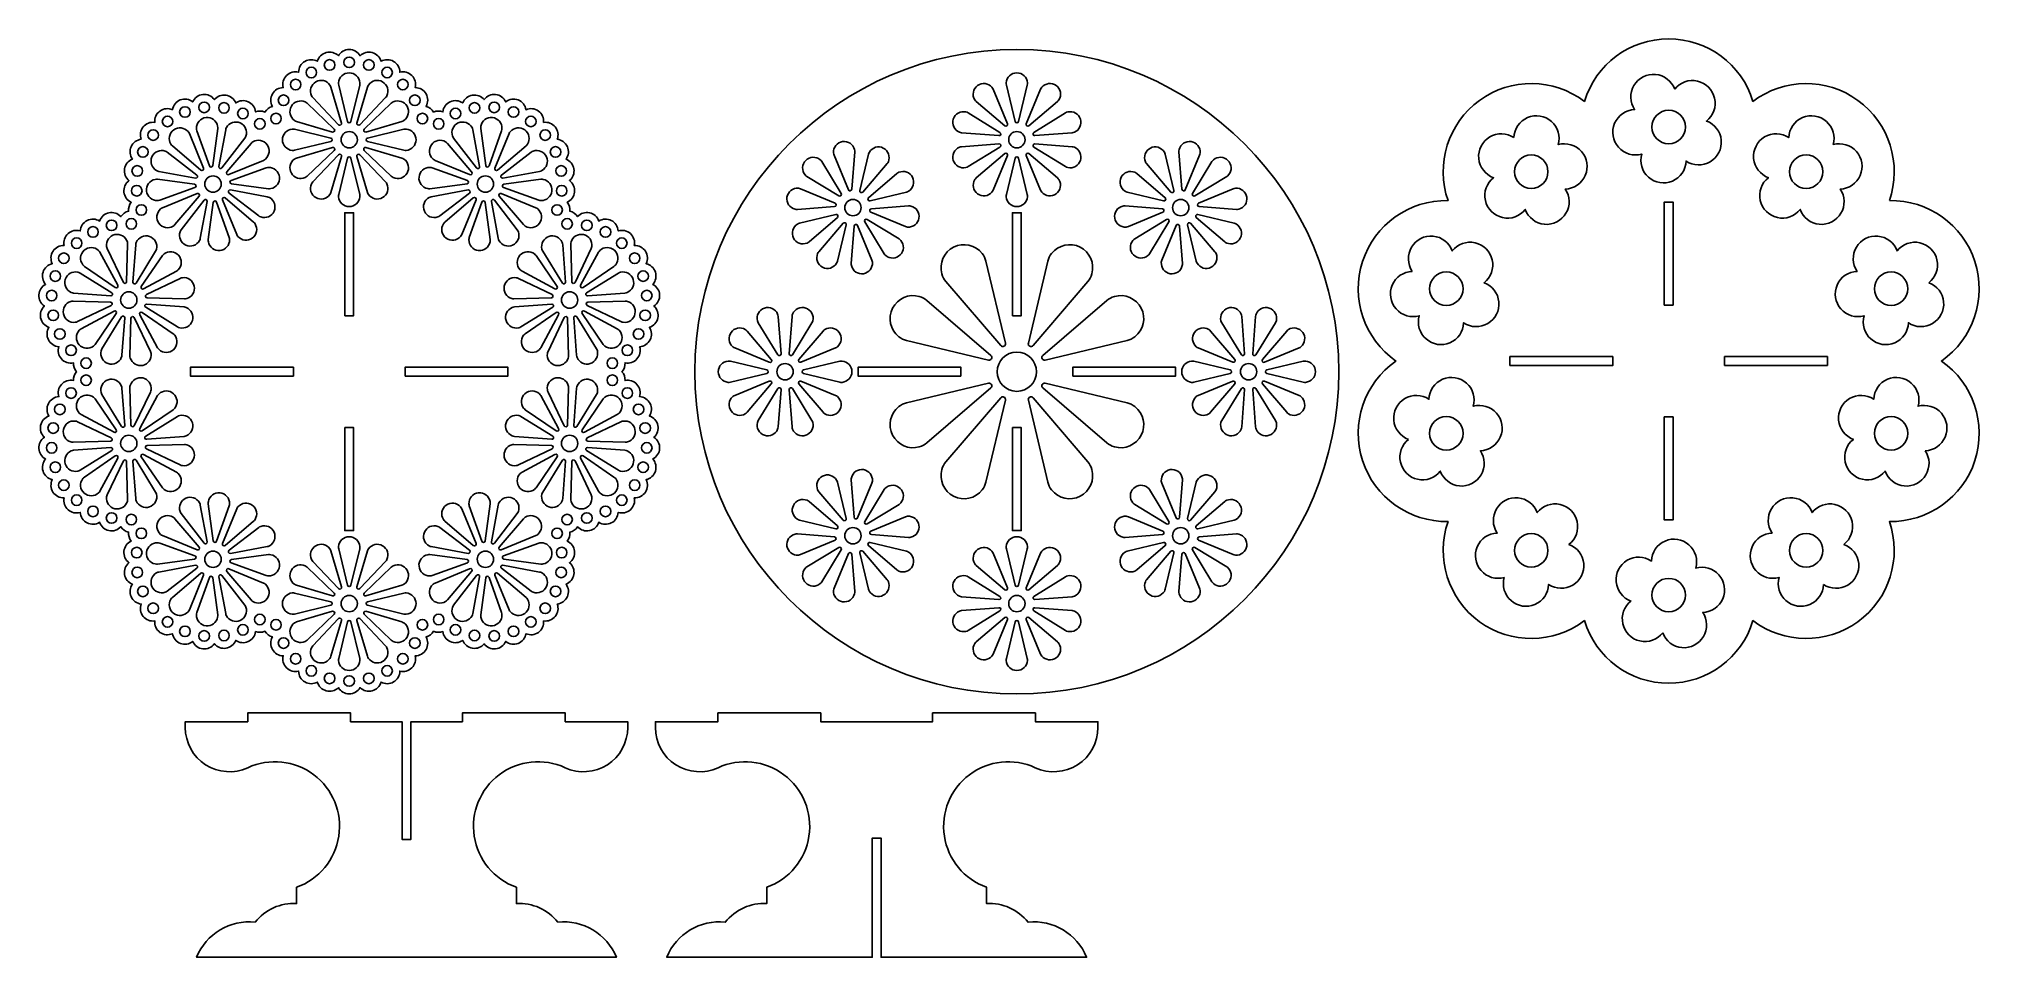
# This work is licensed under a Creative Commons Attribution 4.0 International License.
# Model space of a CAD drawing. Header units: millimetres. Extents: x 191 to 851, y 12 to 324.
import ezdxf

# ---------------------------------------------------------------- set-up
doc = ezdxf.new("R2010")
doc.units = ezdxf.units.MM

msp = doc.modelspace()

# ---------------------------------------------------------------- linework, layer by layer
for points in [[(820.54, 268.79, 0.741677), (774.15, 302.5, 0.741677), (716.81, 302.5, 0.741677), (670.42, 268.79, 0.741677), (652.7, 214.26, 0.741677), (670.42, 159.72, 0.741677), (716.81, 126.02, 0.741677), (774.15, 126.02, 0.741677), (820.54, 159.72, 0.741677), (838.26, 214.26, 0.741677)], [(225.9, 289.62, 0.572719), (222.89, 282.87, 0.572719), (221.74, 275.58, 0.572719), (222.51, 268.23, 0.193118), (221.59, 265.18, 0.193118), (218.97, 263.36, 0.572719), (211.75, 261.83, 0.572719), (205.17, 258.47, 0.572719), (199.68, 253.53, 0.572719), (195.66, 247.34, 0.572719), (193.38, 240.32, 0.572719), (192.99, 232.94, 0.572719), (194.53, 225.72, 0.572719), (197.88, 219.14, 0.572719), (202.82, 213.65, 0.193118), (203.87, 210.64, 0.193118), (202.82, 207.63, 0.572719), (197.88, 202.15, 0.572719), (194.53, 195.57, 0.572719), (192.99, 188.34, 0.572719), (193.38, 180.97, 0.572719), (195.66, 173.95, 0.572719), (199.68, 167.75, 0.572719), (205.17, 162.81, 0.572719), (211.75, 159.46, 0.572719), (218.97, 157.92, 0.193118), (221.59, 156.11, 0.193118), (222.51, 153.05, 0.572719), (221.74, 145.71, 0.572719), (222.89, 138.42, 0.572719), (225.9, 131.67, 0.572719), (230.54, 125.93, 0.572719), (236.52, 121.59, 0.572719), (243.41, 118.95, 0.572719), (250.76, 118.17, 0.572719), (258.05, 119.33, 0.572719), (264.8, 122.33, 0.193118), (267.98, 122.4, 0.193118), (270.52, 120.47, 0.572719), (274.21, 114.08, 0.572719), (279.43, 108.86, 0.572719), (285.83, 105.16, 0.572719), (292.96, 103.25, 0.572719), (300.35, 103.25, 0.572719), (307.48, 105.16, 0.572719), (313.87, 108.86, 0.572719), (319.1, 114.08, 0.572719), (322.79, 120.47, 0.193118), (325.33, 122.4, 0.193118), (328.51, 122.33, 0.572719), (335.26, 119.33, 0.572719), (342.55, 118.17, 0.572719), (349.9, 118.95, 0.572719), (356.79, 121.59, 0.572719), (362.76, 125.93, 0.572719), (367.41, 131.67, 0.572719), (370.42, 138.42, 0.572719), (371.57, 145.71, 0.572719), (370.8, 153.05, 0.193118), (371.72, 156.11, 0.193118), (374.34, 157.92, 0.572719), (381.56, 159.46, 0.572719), (388.14, 162.81, 0.572719), (393.63, 167.75, 0.572719), (397.65, 173.95, 0.572719), (399.93, 180.97, 0.572719), (400.32, 188.34, 0.572719), (398.78, 195.57, 0.572719), (395.43, 202.15, 0.572719), (390.49, 207.63, 0.193118), (389.44, 210.64, 0.193118), (390.49, 213.65, 0.572719), (395.43, 219.14, 0.572719), (398.78, 225.72, 0.572719), (400.32, 232.94, 0.572719), (399.93, 240.32, 0.572719), (397.65, 247.34, 0.572719), (393.63, 253.53, 0.572719), (388.14, 258.47, 0.572719), (381.56, 261.83, 0.572719), (374.34, 263.36, 0.193118), (371.72, 265.18, 0.193118), (370.8, 268.23, 0.572719), (371.57, 275.58, 0.572719), (370.42, 282.87, 0.572719), (367.41, 289.62, 0.572719), (362.76, 295.35, 0.572719), (356.79, 299.69, 0.572719), (349.9, 302.34, 0.572719), (342.55, 303.11, 0.572719), (335.26, 301.96, 0.572719), (328.51, 298.95, 0.193118), (325.33, 298.88, 0.193118), (322.79, 300.81, 0.572719), (319.1, 307.21, 0.572719), (313.87, 312.43, 0.572719), (307.48, 316.12, 0.572719), (300.35, 318.03, 0.572719), (292.96, 318.03, 0.572719), (285.83, 316.12, 0.572719), (279.43, 312.43, 0.572719), (274.21, 307.21, 0.572719), (270.52, 300.81, 0.193118), (267.98, 298.88, 0.193118), (264.8, 298.95, 0.572719), (258.05, 301.96, 0.572719), (250.76, 303.11, 0.572719), (243.41, 302.34, 0.572719), (236.52, 299.69, 0.572719), (230.54, 295.35, 0.572719)], [(353.51, 35.42, -1.046291), (370.09, 76.05, 0.547481), (391.39, 89.67), (391.39, 91.65), (370.14, 91.65), (370.14, 94.65), (335.14, 94.65), (335.14, 91.65), (317.64, 91.65), (317.64, 51.65), (314.64, 51.65), (314.64, 91.65), (297.14, 91.65), (297.14, 94.65), (262.14, 94.65), (262.14, 91.65), (240.89, 91.65), (240.89, 89.67, 0.547481), (262.18, 76.05, -1.046291), (278.77, 35.42), (278.77, 29.84, 0.248582), (264.64, 23.54, 0.333653), (244.73, 11.65), (387.54, 11.65, 0.333653), (367.63, 23.54, 0.248582), (353.51, 29.84)], [(530.03, 76.05, 0.547481), (551.32, 89.67), (551.32, 91.65), (530.07, 91.65), (530.07, 94.65), (495.07, 94.65), (495.07, 91.65), (457.07, 91.65), (457.07, 94.65), (422.07, 94.65), (422.07, 91.65), (400.82, 91.65), (400.82, 89.67, 0.547481), (422.11, 76.05, -1.046291), (438.7, 35.42), (438.7, 29.84, 0.248582), (424.57, 23.54, 0.333653), (404.66, 11.65), (474.57, 11.65), (474.57, 52.15), (477.57, 52.15), (477.57, 11.65), (547.48, 11.65, 0.333653), (527.56, 23.54, 0.248582), (513.44, 29.84), (513.44, 35.42, -1.046291)]]:
    msp.add_lwpolyline(points, format="xyb", close=True)
at = {"color": 1}
for points in [[(300.28, 308.86, 0.923273), (293.03, 308.86, 0.079325), (293.09, 308.07), (296.08, 295.71, 0.787305), (297.23, 295.71), (300.21, 308.07, 0.079325)], [(527.38, 308.86, 0.923273), (520.13, 308.86, 0.079325), (520.2, 308.07), (523.18, 295.71, 0.787305), (524.33, 295.71), (527.31, 308.07, 0.079325)], [(747.52, 306.64, 1.130482), (733.9, 299.7, 1.130482), (736.29, 284.61, 1.130482), (751.38, 282.22, 1.130482), (758.32, 295.84, 1.130482)], [(290.1, 308.07, 0.923273), (283.83, 304.45, 0.079325), (284.27, 303.8), (293.04, 294.59, 0.787305), (294.04, 295.16), (290.44, 307.36, 0.079325)], [(309.48, 304.45, 0.923273), (303.21, 308.07, 0.079325), (302.87, 307.36), (299.27, 295.16, 0.787305), (300.27, 294.59), (309.04, 303.8, 0.079325)], [(515.29, 307.29, 0.923273), (509.43, 303.03, 0.079325), (509.94, 302.43), (519.63, 294.18, 0.787305), (520.56, 294.86), (515.7, 306.61, 0.079325)], [(538.08, 303.03, 0.923273), (532.22, 307.29, 0.079325), (531.81, 306.61), (526.95, 294.86, 0.787305), (527.88, 294.18), (537.57, 302.43, 0.079325)], [(251.89, 294.08, 0.923273), (244.69, 293.32, 0.079325), (244.83, 292.54), (249.09, 280.56, 0.787305), (250.24, 280.68), (251.91, 293.29, 0.079325)], [(281.68, 302.3, 0.923273), (278.06, 296.03, 0.079325), (278.77, 295.69), (290.97, 292.1, 0.787305), (291.54, 293.09), (282.33, 301.86, 0.079325)], [(315.25, 296.03, 0.923273), (311.63, 302.3, 0.079325), (310.98, 301.86), (301.77, 293.09, 0.787305), (302.34, 292.1), (314.54, 295.69, 0.079325)], [(348.62, 293.32, 0.923273), (341.42, 294.08, 0.079325), (341.4, 293.29), (343.07, 280.68, 0.787305), (344.21, 280.56), (348.48, 292.54, 0.079325)], [(506.44, 298.91, 0.923273), (504.2, 292.02, 0.079325), (504.97, 291.84), (517.65, 290.86, 0.787305), (518, 291.95), (507.17, 298.61, 0.079325)], [(543.31, 292.02, 0.923273), (541.07, 298.91, 0.079325), (540.34, 298.61), (529.5, 291.95, 0.787305), (529.86, 290.86), (542.54, 291.84, 0.079325)], [(692.83, 290.19, 1.130482), (685.89, 276.58, 1.130482), (696.69, 265.78, 1.130482), (710.31, 272.71, 1.130482), (707.92, 287.8, 1.130482)], [(801.43, 287.8, 1.130482), (786.34, 290.19, 1.130482), (779.4, 276.58, 1.130482), (790.2, 265.78, 1.130482), (803.82, 272.71, 1.130482)], [(241.85, 292.23, 0.923273), (235.99, 287.97, 0.079325), (236.51, 287.37), (246.19, 279.13, 0.787305), (247.12, 279.8), (242.27, 291.56, 0.079325)], [(261.51, 290.66, 0.923273), (254.89, 293.6, 0.079325), (254.63, 292.86), (252.33, 280.35, 0.787305), (253.38, 279.88), (261.13, 289.96, 0.079325)], [(277.27, 293.1, 0.923273), (277.27, 285.86, 0.079325), (278.06, 285.92), (290.42, 288.9, 0.787305), (290.42, 290.05), (278.06, 293.04, 0.079325)], [(277.27, 293.1, 0.923273), (277.27, 285.86, 0.079325), (278.06, 285.92), (290.42, 288.9, 0.787305), (290.42, 290.05), (278.06, 293.04, 0.079325)], [(316.04, 285.86, 0.923273), (316.04, 293.1, 0.079325), (315.25, 293.04), (302.89, 290.05, 0.787305), (302.89, 288.9), (315.25, 285.92, 0.079325)], [(338.42, 293.6, 0.923273), (331.8, 290.66, 0.079325), (332.18, 289.96), (339.93, 279.88, 0.787305), (340.98, 280.35), (338.68, 292.86, 0.079325)], [(357.32, 287.97, 0.923273), (351.46, 292.23, 0.079325), (351.04, 291.56), (346.19, 279.8, 0.787305), (347.12, 279.13), (356.8, 287.37, 0.079325)], [(234.08, 285.61, 0.923273), (231.14, 279, 0.079325), (231.88, 278.73), (244.39, 276.43, 0.787305), (244.86, 277.48), (234.78, 285.24, 0.079325)], [(268.13, 282.88, 0.923273), (263.87, 288.74, 0.079325), (263.27, 288.23), (255.02, 278.55, 0.787305), (255.7, 277.62), (267.46, 282.47, 0.079325)], [(278.06, 282.92, 0.923273), (281.68, 276.65, 0.079325), (282.33, 277.09), (291.54, 285.86, 0.787305), (290.97, 286.86), (278.77, 283.26, 0.079325)], [(283.83, 274.5, 0.923273), (290.1, 270.88, 0.079325), (290.44, 271.59), (294.04, 283.79, 0.787305), (293.04, 284.37), (284.27, 275.15, 0.079325)], [(303.21, 270.88, 0.923273), (309.48, 274.5, 0.079325), (309.04, 275.15), (300.27, 284.37, 0.787305), (299.27, 283.79), (302.87, 271.59, 0.079325)], [(311.63, 276.65, 0.923273), (315.25, 282.92, 0.079325), (314.54, 283.26), (302.34, 286.86, 0.787305), (301.77, 285.86), (310.98, 277.09, 0.079325)], [(329.44, 288.74, 0.923273), (325.18, 282.88, 0.079325), (325.85, 282.47), (337.61, 277.62, 0.787305), (338.29, 278.55), (330.04, 288.23, 0.079325)], [(329.44, 288.74, 0.923273), (325.18, 282.88, 0.079325), (325.85, 282.47), (337.61, 277.62, 0.787305), (338.29, 278.55), (330.04, 288.23, 0.079325)], [(362.17, 279, 0.923273), (359.23, 285.61, 0.079325), (358.53, 285.24), (348.45, 277.48, 0.787305), (348.92, 276.43), (361.43, 278.73, 0.079325)], [(468.56, 286.1, 0.923273), (461.4, 284.97, 0.079325), (461.59, 284.2), (466.47, 272.45, 0.787305), (467.6, 272.63), (468.62, 285.31, 0.079325)], [(480.04, 282.01, 0.923273), (473.58, 285.3, 0.079325), (473.28, 284.57), (470.33, 272.2, 0.787305), (471.35, 271.68), (479.63, 281.34, 0.079325)], [(504.2, 286.93, 0.923273), (506.44, 280.04, 0.079325), (507.17, 280.34), (518, 287, 0.787305), (517.65, 288.1), (504.97, 287.11, 0.079325)], [(509.43, 275.92, 0.923273), (515.29, 271.67, 0.079325), (515.7, 272.34), (520.56, 284.1, 0.787305), (519.63, 284.77), (509.94, 276.52, 0.079325)], [(532.22, 271.67, 0.923273), (538.08, 275.92, 0.079325), (537.57, 276.52), (527.88, 284.77, 0.787305), (526.95, 284.1), (531.81, 272.34, 0.079325)], [(541.07, 280.04, 0.923273), (543.31, 286.93, 0.079325), (542.54, 287.11), (529.86, 288.1, 0.787305), (529.5, 287), (540.34, 280.34, 0.079325)], [(573.93, 285.3, 0.923273), (567.47, 282.01, 0.079325), (567.88, 281.34), (576.16, 271.68, 0.787305), (577.18, 272.2), (574.23, 284.57, 0.079325)], [(586.11, 284.97, 0.923273), (578.95, 286.1, 0.079325), (578.89, 285.31), (579.91, 272.63, 0.787305), (581.04, 272.45), (585.92, 284.2, 0.079325)], [(269.97, 272.85, 0.923273), (269.22, 280.05, 0.079325), (268.44, 279.9), (256.46, 275.64, 0.787305), (256.58, 274.5), (269.19, 272.82, 0.079325)], [(293.03, 270.09, 0.923273), (300.28, 270.09, 0.079325), (300.21, 270.88), (297.23, 283.24, 0.787305), (296.08, 283.24), (293.09, 270.88, 0.079325)], [(324.09, 280.05, 0.923273), (323.34, 272.85, 0.079325), (324.12, 272.82), (336.73, 274.5, 0.787305), (336.85, 275.64), (324.87, 279.9, 0.079325)], [(456.87, 282.65, 0.923273), (451.74, 277.53, 0.079325), (452.34, 277.02), (463.2, 270.39, 0.787305), (464.01, 271.2), (457.38, 282.05, 0.079325)], [(486.93, 271.96, 0.923273), (483.64, 278.41, 0.079325), (482.97, 278), (473.3, 269.73, 0.787305), (473.83, 268.7), (486.2, 271.66, 0.079325)], [(520.13, 270.09, 0.923273), (527.38, 270.09, 0.079325), (527.31, 270.88), (524.33, 283.24, 0.787305), (523.18, 283.24), (520.2, 270.88, 0.079325)], [(563.87, 278.41, 0.923273), (560.58, 271.96, 0.079325), (561.31, 271.66), (573.68, 268.7, 0.787305), (574.21, 269.73), (564.54, 278, 0.079325)], [(595.77, 277.53, 0.923273), (590.64, 282.65, 0.079325), (590.13, 282.05), (583.5, 271.2, 0.787305), (584.31, 270.39), (595.17, 277.02, 0.079325)], [(230.66, 276, 0.923273), (231.42, 268.79, 0.079325), (232.19, 268.94), (244.18, 273.2, 0.787305), (244.06, 274.34), (231.45, 276.02, 0.079325)], [(232.51, 265.96, 0.923273), (236.76, 260.1, 0.079325), (237.36, 260.61), (245.61, 270.29, 0.787305), (244.94, 271.22), (233.18, 266.37, 0.079325)], [(232.51, 265.96, 0.923273), (236.76, 260.1, 0.079325), (237.36, 260.61), (245.61, 270.29, 0.787305), (244.94, 271.22), (233.18, 266.37, 0.079325)], [(266.55, 263.23, 0.923273), (269.5, 269.85, 0.079325), (268.76, 270.11), (256.24, 272.41, 0.787305), (255.78, 271.36), (265.86, 263.6, 0.079325)], [(323.81, 269.85, 0.923273), (326.76, 263.23, 0.079325), (327.45, 263.6), (337.53, 271.36, 0.787305), (337.06, 272.41), (324.55, 270.11, 0.079325)], [(356.54, 260.1, 0.923273), (360.8, 265.96, 0.079325), (360.13, 266.37), (348.37, 271.22, 0.787305), (347.7, 270.29), (355.95, 260.61, 0.079325)], [(361.89, 268.79, 0.923273), (362.65, 276, 0.079325), (361.86, 276.02), (349.25, 274.34, 0.787305), (349.13, 273.2), (361.12, 268.94, 0.079325)], [(449.43, 273, 0.923273), (448.3, 265.84, 0.079325), (449.09, 265.78), (461.77, 266.79, 0.787305), (461.94, 267.93), (450.2, 272.81, 0.079325)], [(599.21, 265.84, 0.923273), (598.08, 273, 0.079325), (597.31, 272.81), (585.56, 267.93, 0.787305), (585.74, 266.79), (598.42, 265.78, 0.079325)], [(239.12, 258.19, 0.923273), (245.74, 255.24, 0.079325), (246, 255.98), (248.31, 268.49, 0.787305), (247.26, 268.96), (239.5, 258.88, 0.079325)], [(248.74, 254.76, 0.923273), (255.95, 255.52, 0.079325), (255.8, 256.3), (251.54, 268.28, 0.787305), (250.4, 268.16), (248.72, 255.55, 0.079325)], [(258.78, 256.61, 0.923273), (264.64, 260.87, 0.079325), (264.13, 261.47), (254.45, 269.72, 0.787305), (253.52, 269.04), (258.37, 257.28, 0.079325)], [(328.67, 260.87, 0.923273), (334.53, 256.61, 0.079325), (334.94, 257.28), (339.79, 269.04, 0.787305), (338.86, 269.72), (329.18, 261.47, 0.079325)], [(337.36, 255.52, 0.923273), (344.57, 254.76, 0.079325), (344.59, 255.55), (342.91, 268.16, 0.787305), (341.77, 268.28), (337.51, 256.3, 0.079325)], [(347.57, 255.24, 0.923273), (354.18, 258.19, 0.079325), (353.81, 258.88), (346.05, 268.96, 0.787305), (345, 268.49), (347.3, 255.98, 0.079325)], [(449.1, 260.81, 0.923273), (452.38, 254.36, 0.079325), (453.06, 254.77), (462.72, 263.05, 0.787305), (462.2, 264.07), (449.82, 261.12, 0.079325)], [(486.59, 259.78, 0.923273), (487.72, 266.93, 0.079325), (486.94, 266.99), (474.26, 265.98, 0.787305), (474.08, 264.84), (485.82, 259.96, 0.079325)], [(559.79, 266.93, 0.923273), (560.92, 259.78, 0.079325), (561.69, 259.96), (573.43, 264.84, 0.787305), (573.25, 265.98), (560.57, 266.99, 0.079325)], [(595.13, 254.36, 0.923273), (598.41, 260.81, 0.079325), (597.69, 261.12), (585.31, 264.07, 0.787305), (584.79, 263.05), (594.45, 254.77, 0.079325)], [(455.98, 250.76, 0.923273), (462.44, 247.47, 0.079325), (462.74, 248.2), (465.69, 260.57, 0.787305), (464.67, 261.09), (456.4, 251.43, 0.079325)], [(467.47, 246.68, 0.923273), (474.62, 247.81, 0.079325), (474.44, 248.57), (469.55, 260.32, 0.787305), (468.42, 260.14), (467.4, 247.46, 0.079325)], [(479.16, 250.12, 0.923273), (484.28, 255.24, 0.079325), (483.68, 255.75), (472.82, 262.39, 0.787305), (472.01, 261.57), (478.64, 250.72, 0.079325)], [(563.23, 255.24, 0.923273), (568.35, 250.12, 0.079325), (568.86, 250.72), (575.5, 261.57, 0.787305), (574.69, 262.39), (563.83, 255.75, 0.079325)], [(572.89, 247.81, 0.923273), (580.04, 246.68, 0.079325), (580.1, 247.46), (579.09, 260.14, 0.787305), (577.96, 260.32), (573.07, 248.57, 0.079325)], [(585.07, 247.47, 0.923273), (591.53, 250.76, 0.079325), (591.11, 251.43), (582.84, 261.09, 0.787305), (581.82, 260.57), (584.77, 248.2, 0.079325)], [(211.4, 251.83, 0.923273), (206.02, 246.99, 0.079325), (206.59, 246.44), (217.08, 239.25, 0.787305), (217.94, 240.02), (211.88, 251.21, 0.079325)], [(221.19, 254.72, 0.923273), (214.11, 253.21, 0.079325), (214.33, 252.46), (219.82, 240.98, 0.787305), (220.95, 241.22), (221.29, 253.94, 0.079325)], [(231.11, 252.32, 0.923273), (224.23, 254.56, 0.079325), (224.04, 253.79), (223.06, 241.11, 0.787305), (224.15, 240.75), (230.81, 251.59, 0.079325)], [(238.51, 245.28, 0.923273), (233.66, 250.67, 0.079325), (233.12, 250.09), (225.93, 239.6, 0.787305), (226.7, 238.75), (237.88, 244.8, 0.079325)], [(359.65, 250.67, 0.923273), (354.8, 245.28, 0.079325), (355.43, 244.8), (366.61, 238.75, 0.787305), (367.38, 239.6), (360.19, 250.09, 0.079325)], [(369.08, 254.56, 0.923273), (362.2, 252.32, 0.079325), (362.5, 251.59), (369.16, 240.75, 0.787305), (370.25, 241.11), (369.27, 253.79, 0.079325)], [(369.08, 254.56, 0.923273), (362.2, 252.32, 0.079325), (362.5, 251.59), (369.16, 240.75, 0.787305), (370.25, 241.11), (369.27, 253.79, 0.079325)], [(379.2, 253.21, 0.923273), (372.12, 254.72, 0.079325), (372.01, 253.94), (372.36, 241.22, 0.787305), (373.49, 240.98), (378.98, 252.46, 0.079325)], [(387.29, 246.99, 0.923273), (381.91, 251.83, 0.079325), (381.43, 251.21), (375.37, 240.02, 0.787305), (376.23, 239.25), (386.72, 246.44, 0.079325)], [(498.25, 243.86, 0.108581), (499.64, 241.25), (518.25, 219.49, 0.787305), (519.85, 220.3), (513.23, 248.16, 0.108581), (511.94, 250.82, 0.821192)], [(549.26, 243.86, -0.108581), (547.87, 241.25), (529.26, 219.49, -0.787305), (527.66, 220.3), (534.28, 248.16, -0.108581), (535.57, 250.82, -0.821192)], [(658.25, 244.74, 1.130482), (660.64, 229.65, 1.130482), (675.73, 227.26, 1.130482), (682.67, 240.87, 1.130482), (671.86, 251.67, 1.130482)], [(833.97, 240.87, 1.130482), (823.17, 251.67, 1.130482), (809.56, 244.74, 1.130482), (811.95, 229.65, 1.130482), (827.03, 227.26, 1.130482)], [(204.36, 244.44, 0.923273), (202.13, 237.55, 0.079325), (202.89, 237.37), (215.57, 236.38, 0.787305), (215.93, 237.48), (205.09, 244.14, 0.079325)], [(391.18, 237.55, 0.923273), (388.95, 244.44, 0.079325), (388.22, 244.14), (377.38, 237.48, 0.787305), (377.73, 236.38), (390.42, 237.37, 0.079325)], [(241.39, 235.49, 0.923273), (239.89, 242.58, 0.079325), (239.13, 242.35), (227.66, 236.86, 0.787305), (227.9, 235.74), (240.61, 235.39, 0.079325)], [(353.42, 242.58, 0.923273), (351.92, 235.49, 0.079325), (352.7, 235.39), (365.41, 235.74, 0.787305), (365.65, 236.86), (354.18, 242.35, 0.079325)], [(201.97, 234.52, 0.923273), (203.47, 227.43, 0.079325), (204.23, 227.66), (215.7, 233.15, 0.787305), (215.46, 234.27), (202.75, 234.62, 0.079325)], [(204.85, 224.73, 0.923273), (209.7, 219.34, 0.079325), (210.24, 219.91), (217.43, 230.41, 0.787305), (216.66, 231.26), (205.48, 225.2, 0.079325)], [(239, 225.57, 0.923273), (241.23, 232.46, 0.079325), (240.47, 232.64), (227.78, 233.62, 0.787305), (227.43, 232.53), (238.27, 225.87, 0.079325)], [(352.08, 232.46, 0.923273), (354.31, 225.57, 0.079325), (355.04, 225.87), (365.88, 232.53, 0.787305), (365.52, 233.62), (352.84, 232.64, 0.079325)], [(383.61, 219.34, 0.923273), (388.46, 224.73, 0.079325), (387.83, 225.2), (376.65, 231.26, 0.787305), (375.88, 230.41), (383.07, 219.91, 0.079325)], [(389.84, 227.43, 0.923273), (391.34, 234.52, 0.079325), (390.56, 234.62), (377.85, 234.27, 0.787305), (377.61, 233.15), (389.08, 227.66, 0.079325)], [(442.38, 230.2, 0.923273), (435.49, 227.96, 0.079325), (435.79, 227.23), (442.45, 216.39, 0.787305), (443.54, 216.75), (442.56, 229.43, 0.079325)], [(454.36, 227.96, 0.923273), (447.47, 230.2, 0.079325), (447.28, 229.43), (446.3, 216.75, 0.787305), (447.39, 216.39), (454.05, 227.23, 0.079325)], [(483.59, 222.52, 0.108581), (486.25, 221.23), (514.1, 214.56, 0.787305), (514.92, 216.16), (493.18, 234.81, 0.108581), (490.58, 236.21, 0.821192)], [(563.92, 222.52, -0.108581), (561.26, 221.23), (533.41, 214.56, -0.787305), (532.59, 216.16), (554.33, 234.81, -0.108581), (556.93, 236.21, -0.821192)], [(600.04, 230.2, 0.923273), (593.15, 227.96, 0.079325), (593.46, 227.23), (600.12, 216.39, 0.787305), (601.21, 216.75), (600.23, 229.43, 0.079325)], [(612.02, 227.96, 0.923273), (605.13, 230.2, 0.079325), (604.95, 229.43), (603.97, 216.75, 0.787305), (605.06, 216.39), (611.72, 227.23, 0.079325)], [(212.25, 217.69, 0.923273), (219.13, 215.45, 0.079325), (219.32, 216.22), (220.3, 228.9, 0.787305), (219.21, 229.25), (212.55, 218.42, 0.079325)], [(212.25, 217.69, 0.923273), (219.13, 215.45, 0.079325), (219.32, 216.22), (220.3, 228.9, 0.787305), (219.21, 229.25), (212.55, 218.42, 0.079325)], [(222.17, 215.29, 0.923273), (229.25, 216.8, 0.079325), (229.03, 217.55), (223.54, 229.03, 0.787305), (222.41, 228.79), (222.06, 216.07, 0.079325)], [(231.96, 218.18, 0.923273), (237.34, 223.02, 0.079325), (236.77, 223.56), (226.28, 230.76, 0.787305), (225.42, 229.99), (231.48, 218.8, 0.079325)], [(355.97, 223.02, 0.923273), (361.35, 218.18, 0.079325), (361.83, 218.8), (367.89, 229.99, 0.787305), (367.03, 230.76), (356.54, 223.56, 0.079325)], [(364.06, 216.8, 0.923273), (371.14, 215.29, 0.079325), (371.24, 216.07), (370.9, 228.79, 0.787305), (369.77, 229.03), (364.28, 217.55, 0.079325)], [(374.18, 215.45, 0.923273), (381.06, 217.69, 0.079325), (380.76, 218.42), (374.1, 229.25, 0.787305), (373.01, 228.9), (373.99, 216.22, 0.079325)], [(431.37, 224.97, 0.923273), (427.11, 219.11, 0.079325), (427.78, 218.7), (439.54, 213.84, 0.787305), (440.22, 214.77), (431.97, 224.45, 0.079325)], [(462.73, 219.11, 0.923273), (458.47, 224.97, 0.079325), (457.87, 224.45), (449.63, 214.77, 0.787305), (450.3, 213.84), (462.06, 218.7, 0.079325)], [(589.03, 224.97, 0.923273), (584.78, 219.11, 0.079325), (585.45, 218.7), (597.21, 213.84, 0.787305), (597.88, 214.77), (589.63, 224.45, 0.079325)], [(620.4, 219.11, 0.923273), (616.14, 224.97, 0.079325), (615.54, 224.45), (607.29, 214.77, 0.787305), (607.97, 213.84), (619.73, 218.7, 0.079325)], [(425.54, 214.26, 0.923273), (425.54, 207.02, 0.079325), (426.32, 207.08), (438.69, 210.07, 0.787305), (438.69, 211.22), (426.32, 214.2, 0.079325)], [(464.31, 207.02, 0.923273), (464.31, 214.26, 0.079325), (463.52, 214.2), (451.15, 211.22, 0.787305), (451.15, 210.07), (463.52, 207.08, 0.079325)], [(583.2, 214.26, 0.923273), (583.2, 207.02, 0.079325), (583.99, 207.08), (596.36, 210.07, 0.787305), (596.36, 211.22), (583.99, 214.2, 0.079325)], [(621.97, 207.02, 0.923273), (621.97, 214.26, 0.079325), (621.19, 214.2), (608.82, 211.22, 0.787305), (608.82, 210.07), (621.19, 207.08, 0.079325)], [(219.13, 205.84, 0.923273), (212.25, 203.6, 0.079325), (212.55, 202.87), (219.21, 192.03, 0.787305), (220.3, 192.39), (219.32, 205.07, 0.079325)], [(229.25, 204.49, 0.923273), (222.17, 206, 0.079325), (222.06, 205.21), (222.41, 192.5, 0.787305), (223.54, 192.26), (229.03, 203.73, 0.079325)], [(371.14, 206, 0.923273), (364.06, 204.49, 0.079325), (364.28, 203.73), (369.77, 192.26, 0.787305), (370.9, 192.5), (371.24, 205.21, 0.079325)], [(381.06, 203.6, 0.923273), (374.18, 205.84, 0.079325), (373.99, 205.07), (373.01, 192.39, 0.787305), (374.1, 192.03), (380.76, 202.87, 0.079325)], [(381.06, 203.6, 0.923273), (374.18, 205.84, 0.079325), (373.99, 205.07), (373.01, 192.39, 0.787305), (374.1, 192.03), (380.76, 202.87, 0.079325)], [(427.11, 202.18, 0.923273), (431.37, 196.32, 0.079325), (431.97, 196.83), (440.22, 206.52, 0.787305), (439.54, 207.44), (427.78, 202.59, 0.079325)], [(435.49, 193.33, 0.923273), (442.38, 191.09, 0.079325), (442.56, 191.86), (443.54, 204.54, 0.787305), (442.45, 204.89), (435.79, 194.06, 0.079325)], [(447.47, 191.09, 0.923273), (454.36, 193.33, 0.079325), (454.05, 194.06), (447.39, 204.89, 0.787305), (446.3, 204.54), (447.28, 191.86, 0.079325)], [(458.47, 196.32, 0.923273), (462.73, 202.18, 0.079325), (462.06, 202.59), (450.3, 207.44, 0.787305), (449.63, 206.52), (457.87, 196.83, 0.079325)], [(483.59, 198.77, -0.108581), (486.25, 200.05), (514.1, 206.73, -0.787305), (514.92, 205.12), (493.18, 186.48, -0.108581), (490.58, 185.08, -0.821192)], [(563.92, 198.77, 0.108581), (561.26, 200.05), (533.41, 206.73, 0.787305), (532.59, 205.12), (554.33, 186.48, 0.108581), (556.93, 185.08, 0.821192)], [(584.78, 202.18, 0.923273), (589.03, 196.32, 0.079325), (589.63, 196.83), (597.88, 206.52, 0.787305), (597.21, 207.44), (585.45, 202.59, 0.079325)], [(593.15, 193.33, 0.923273), (600.04, 191.09, 0.079325), (600.23, 191.86), (601.21, 204.54, 0.787305), (600.12, 204.89), (593.46, 194.06, 0.079325)], [(605.13, 191.09, 0.923273), (612.02, 193.33, 0.079325), (611.72, 194.06), (605.06, 204.89, 0.787305), (603.97, 204.54), (604.95, 191.86, 0.079325)], [(616.14, 196.32, 0.923273), (620.4, 202.18, 0.079325), (619.73, 202.59), (607.97, 207.44, 0.787305), (607.29, 206.52), (615.54, 196.83, 0.079325)], [(657, 187.64, 1.130482), (667.8, 176.84, 1.130482), (681.41, 183.78, 1.130482), (679.02, 198.87, 1.130482), (663.93, 201.26, 1.130482)], [(832.71, 183.78, 1.130482), (830.32, 198.87, 1.130482), (815.23, 201.26, 1.130482), (808.3, 187.64, 1.130482), (819.1, 176.84, 1.130482)], [(209.7, 201.94, 0.923273), (204.85, 196.56, 0.079325), (205.48, 196.08), (216.66, 190.03, 0.787305), (217.43, 190.88), (210.24, 201.37, 0.079325)], [(237.34, 198.26, 0.923273), (231.96, 203.11, 0.079325), (231.48, 202.49), (225.42, 191.3, 0.787305), (226.28, 190.53), (236.77, 197.72, 0.079325)], [(361.35, 203.11, 0.923273), (355.97, 198.26, 0.079325), (356.54, 197.72), (367.03, 190.53, 0.787305), (367.89, 191.3), (361.83, 202.49, 0.079325)], [(388.46, 196.56, 0.923273), (383.61, 201.94, 0.079325), (383.07, 201.37), (375.88, 190.88, 0.787305), (376.65, 190.03), (387.83, 196.08, 0.079325)], [(498.25, 177.43, -0.108581), (499.64, 180.03), (518.25, 201.8, -0.787305), (519.85, 200.98), (513.23, 173.12, -0.108581), (511.94, 170.46, -0.821192)], [(549.26, 177.43, 0.108581), (547.87, 180.03), (529.26, 201.8, 0.787305), (527.66, 200.98), (534.28, 173.12, 0.108581), (535.57, 170.46, 0.821192)], [(203.47, 193.85, 0.923273), (201.97, 186.77, 0.079325), (202.75, 186.67), (215.46, 187.02, 0.787305), (215.7, 188.14), (204.23, 193.63, 0.079325)], [(241.23, 188.83, 0.923273), (239, 195.72, 0.079325), (238.27, 195.41), (227.43, 188.75, 0.787305), (227.78, 187.66), (240.47, 188.64, 0.079325)], [(354.31, 195.72, 0.923273), (352.08, 188.83, 0.079325), (352.84, 188.64), (365.52, 187.66, 0.787305), (365.88, 188.75), (355.04, 195.41, 0.079325)], [(391.34, 186.77, 0.923273), (389.84, 193.85, 0.079325), (389.08, 193.63), (377.61, 188.14, 0.787305), (377.85, 187.02), (390.56, 186.67, 0.079325)], [(202.13, 183.74, 0.923273), (204.36, 176.85, 0.079325), (205.09, 177.15), (215.93, 183.81, 0.787305), (215.57, 184.9), (202.89, 183.92, 0.079325)], [(239.89, 178.71, 0.923273), (241.39, 185.79, 0.079325), (240.61, 185.9), (227.9, 185.55, 0.787305), (227.66, 184.42), (239.13, 178.93, 0.079325)], [(351.92, 185.79, 0.923273), (353.42, 178.71, 0.079325), (354.18, 178.93), (365.65, 184.42, 0.787305), (365.41, 185.55), (352.7, 185.9, 0.079325)], [(388.95, 176.85, 0.923273), (391.18, 183.74, 0.079325), (390.42, 183.92), (377.73, 184.9, 0.787305), (377.38, 183.81), (388.22, 177.15, 0.079325)], [(206.02, 174.3, 0.923273), (211.4, 169.45, 0.079325), (211.88, 170.08), (217.94, 181.27, 0.787305), (217.08, 182.03), (206.59, 174.84, 0.079325)], [(214.11, 168.07, 0.923273), (221.19, 166.57, 0.079325), (221.29, 167.35), (220.95, 180.07, 0.787305), (219.82, 180.31), (214.33, 168.83, 0.079325)], [(224.23, 166.73, 0.923273), (231.11, 168.97, 0.079325), (230.81, 169.69), (224.15, 180.53, 0.787305), (223.06, 180.18), (224.04, 167.49, 0.079325)], [(224.23, 166.73, 0.923273), (231.11, 168.97, 0.079325), (230.81, 169.69), (224.15, 180.53, 0.787305), (223.06, 180.18), (224.04, 167.49, 0.079325)], [(233.66, 170.62, 0.923273), (238.51, 176, 0.079325), (237.88, 176.48), (226.7, 182.54, 0.787305), (225.93, 181.68), (233.12, 171.19, 0.079325)], [(354.8, 176, 0.923273), (359.65, 170.62, 0.079325), (360.19, 171.19), (367.38, 181.68, 0.787305), (366.61, 182.54), (355.43, 176.48, 0.079325)], [(362.2, 168.97, 0.923273), (369.08, 166.73, 0.079325), (369.27, 167.49), (370.25, 180.18, 0.787305), (369.16, 180.53), (362.5, 169.69, 0.079325)], [(372.12, 166.57, 0.923273), (379.2, 168.07, 0.079325), (378.98, 168.83), (373.49, 180.31, 0.787305), (372.36, 180.07), (372.01, 167.35, 0.079325)], [(381.91, 169.45, 0.923273), (387.29, 174.3, 0.079325), (386.72, 174.84), (376.23, 182.03, 0.787305), (375.37, 181.27), (381.43, 170.08, 0.079325)], [(462.44, 173.81, 0.923273), (455.98, 170.53, 0.079325), (456.4, 169.85), (464.67, 160.19, 0.787305), (465.69, 160.71), (462.74, 173.09, 0.079325)], [(474.62, 173.48, 0.923273), (467.47, 174.61, 0.079325), (467.4, 173.83), (468.42, 161.15, 0.787305), (469.55, 160.97), (474.44, 172.71, 0.079325)], [(484.28, 166.05, 0.923273), (479.16, 171.17, 0.079325), (478.64, 170.57), (472.01, 159.71, 0.787305), (472.82, 158.9), (483.68, 165.53, 0.079325)], [(568.35, 171.17, 0.923273), (563.23, 166.05, 0.079325), (563.83, 165.53), (574.69, 158.9, 0.787305), (575.5, 159.71), (568.86, 170.57, 0.079325)], [(580.04, 174.61, 0.923273), (572.89, 173.48, 0.079325), (573.07, 172.71), (577.96, 160.97, 0.787305), (579.09, 161.15), (580.1, 173.83, 0.079325)], [(591.53, 170.53, 0.923273), (585.07, 173.81, 0.079325), (584.77, 173.09), (581.82, 160.71, 0.787305), (582.84, 160.19), (591.11, 169.85, 0.079325)], [(245.74, 166.05, 0.923273), (239.12, 163.1, 0.079325), (239.5, 162.41), (247.26, 152.33, 0.787305), (248.31, 152.79), (246, 165.3, 0.079325)], [(255.95, 165.76, 0.923273), (248.74, 166.52, 0.079325), (248.72, 165.73), (250.4, 153.12, 0.787305), (251.54, 153), (255.8, 164.99, 0.079325)], [(264.64, 160.42, 0.923273), (258.78, 164.68, 0.079325), (258.37, 164), (253.52, 152.25, 0.787305), (254.45, 151.57), (264.13, 159.82, 0.079325)], [(334.53, 164.68, 0.923273), (328.67, 160.42, 0.079325), (329.18, 159.82), (338.86, 151.57, 0.787305), (339.79, 152.25), (334.94, 164, 0.079325)], [(344.57, 166.52, 0.923273), (337.36, 165.76, 0.079325), (337.51, 164.99), (341.77, 153, 0.787305), (342.91, 153.12), (344.59, 165.73, 0.079325)], [(354.18, 163.1, 0.923273), (347.57, 166.05, 0.079325), (347.3, 165.3), (345, 152.79, 0.787305), (346.05, 152.33), (353.81, 162.41, 0.079325)], [(452.38, 166.93, 0.923273), (449.1, 160.47, 0.079325), (449.82, 160.17), (462.2, 157.22, 0.787305), (462.72, 158.24), (453.06, 166.51, 0.079325)], [(598.41, 160.47, 0.923273), (595.13, 166.93, 0.079325), (594.45, 166.51), (584.79, 158.24, 0.787305), (585.31, 157.22), (597.69, 160.17, 0.079325)], [(689.54, 140.72, 1.130482), (704.63, 138.33, 1.130482), (711.56, 151.94, 1.130482), (700.76, 162.74, 1.130482), (687.15, 155.8, 1.130482)], [(798.14, 138.33, 1.130482), (805.07, 151.94, 1.130482), (794.27, 162.74, 1.130482), (780.66, 155.8, 1.130482), (783.05, 140.72, 1.130482)], [(236.76, 161.19, 0.923273), (232.51, 155.33, 0.079325), (233.18, 154.92), (244.94, 150.06, 0.787305), (245.61, 150.99), (237.36, 160.68, 0.079325)], [(360.8, 155.33, 0.923273), (356.54, 161.19, 0.079325), (355.95, 160.68), (347.7, 150.99, 0.787305), (348.37, 150.06), (360.13, 154.92, 0.079325)], [(360.8, 155.33, 0.923273), (356.54, 161.19, 0.079325), (355.95, 160.68), (347.7, 150.99, 0.787305), (348.37, 150.06), (360.13, 154.92, 0.079325)], [(487.72, 154.35, 0.923273), (486.59, 161.51, 0.079325), (485.82, 161.32), (474.08, 156.44, 0.787305), (474.26, 155.31), (486.94, 154.29, 0.079325)], [(560.92, 161.51, 0.923273), (559.79, 154.35, 0.079325), (560.57, 154.29), (573.25, 155.31, 0.787305), (573.43, 156.44), (561.69, 161.32, 0.079325)], [(231.42, 152.49, 0.923273), (230.66, 145.29, 0.079325), (231.45, 145.27), (244.06, 146.95, 0.787305), (244.18, 148.09), (232.19, 152.35, 0.079325)], [(269.5, 151.44, 0.923273), (266.55, 158.06, 0.079325), (265.86, 157.68), (255.78, 149.93, 0.787305), (256.24, 148.88), (268.76, 151.18, 0.079325)], [(290.1, 150.41, 0.923273), (283.83, 146.79, 0.079325), (284.27, 146.14), (293.04, 136.92, 0.787305), (294.04, 137.49), (290.44, 149.7, 0.079325)], [(300.28, 151.19, 0.923273), (293.03, 151.19, 0.079325), (293.09, 150.41), (296.08, 138.04, 0.787305), (297.23, 138.04), (300.21, 150.41, 0.079325)], [(309.48, 146.79, 0.923273), (303.21, 150.41, 0.079325), (302.87, 149.7), (299.27, 137.49, 0.787305), (300.27, 136.92), (309.04, 146.14, 0.079325)], [(326.76, 158.06, 0.923273), (323.81, 151.44, 0.079325), (324.55, 151.18), (337.06, 148.88, 0.787305), (337.53, 149.93), (327.45, 157.68, 0.079325)], [(362.65, 145.29, 0.923273), (361.89, 152.49, 0.079325), (361.12, 152.35), (349.13, 148.09, 0.787305), (349.25, 146.95), (361.86, 145.27, 0.079325)], [(448.3, 155.44, 0.923273), (449.43, 148.29, 0.079325), (450.2, 148.47), (461.94, 153.36, 0.787305), (461.77, 154.49), (449.09, 155.51, 0.079325)], [(483.64, 142.87, 0.923273), (486.93, 149.33, 0.079325), (486.2, 149.63), (473.83, 152.58, 0.787305), (473.3, 151.56), (482.97, 143.28, 0.079325)], [(527.38, 151.19, 0.923273), (520.13, 151.19, 0.079325), (520.2, 150.41), (523.18, 138.04, 0.787305), (524.33, 138.04), (527.31, 150.41, 0.079325)], [(560.58, 149.33, 0.923273), (563.87, 142.87, 0.079325), (564.54, 143.28), (574.21, 151.56, 0.787305), (573.68, 152.58), (561.31, 149.63, 0.079325)], [(598.08, 148.29, 0.923273), (599.21, 155.44, 0.079325), (598.42, 155.51), (585.74, 154.49, 0.787305), (585.56, 153.36), (597.31, 148.47, 0.079325)], [(743.45, 121.88, 1.130482), (757.06, 128.81, 1.130482), (754.67, 143.9, 1.130482), (739.58, 146.29, 1.130482), (732.65, 132.68, 1.130482)], [(269.22, 141.24, 0.923273), (269.97, 148.44, 0.079325), (269.19, 148.46), (256.58, 146.79, 0.787305), (256.46, 145.64), (268.44, 141.38, 0.079325)], [(323.34, 148.44, 0.923273), (324.09, 141.24, 0.079325), (324.87, 141.38), (336.85, 145.64, 0.787305), (336.73, 146.79), (324.12, 148.46, 0.079325)], [(451.74, 143.75, 0.923273), (456.87, 138.63, 0.079325), (457.38, 139.23), (464.01, 150.09, 0.787305), (463.2, 150.9), (452.34, 144.27, 0.079325)], [(461.4, 136.32, 0.923273), (468.56, 135.19, 0.079325), (468.62, 135.97), (467.6, 148.65, 0.787305), (466.47, 148.83), (461.59, 137.09, 0.079325)], [(473.58, 135.98, 0.923273), (480.04, 139.27, 0.079325), (479.63, 139.94), (471.35, 149.61, 0.787305), (470.33, 149.09), (473.28, 136.71, 0.079325)], [(515.29, 149.62, 0.923273), (509.43, 145.36, 0.079325), (509.94, 144.76), (519.63, 136.51, 0.787305), (520.56, 137.19), (515.7, 148.95, 0.079325)], [(538.08, 145.36, 0.923273), (532.22, 149.62, 0.079325), (531.81, 148.95), (526.95, 137.19, 0.787305), (527.88, 136.51), (537.57, 144.76, 0.079325)], [(567.47, 139.27, 0.923273), (573.93, 135.98, 0.079325), (574.23, 136.71), (577.18, 149.09, 0.787305), (576.16, 149.61), (567.88, 139.94, 0.079325)], [(578.95, 135.19, 0.923273), (586.11, 136.32, 0.079325), (585.92, 137.09), (581.04, 148.83, 0.787305), (579.91, 148.65), (578.89, 135.97, 0.079325)], [(590.64, 138.63, 0.923273), (595.77, 143.75, 0.079325), (595.17, 144.27), (584.31, 150.9, 0.787305), (583.5, 150.09), (590.13, 139.23, 0.079325)], [(231.14, 142.29, 0.923273), (234.08, 135.67, 0.079325), (234.78, 136.05), (244.86, 143.81, 0.787305), (244.39, 144.86), (231.88, 142.55, 0.079325)], [(235.99, 133.31, 0.923273), (241.85, 129.06, 0.079325), (242.27, 129.73), (247.12, 141.49, 0.787305), (246.19, 142.16), (236.51, 133.91, 0.079325)], [(244.69, 127.97, 0.923273), (251.89, 127.21, 0.079325), (251.91, 128), (250.24, 140.61, 0.787305), (249.09, 140.73), (244.83, 128.74, 0.079325)], [(254.89, 127.68, 0.923273), (261.51, 130.63, 0.079325), (261.13, 131.32), (253.38, 141.41, 0.787305), (252.33, 140.94), (254.63, 128.43, 0.079325)], [(263.87, 132.54, 0.923273), (268.13, 138.4, 0.079325), (267.46, 138.81), (255.7, 143.67, 0.787305), (255.02, 142.74), (263.27, 133.05, 0.079325)], [(263.87, 132.54, 0.923273), (268.13, 138.4, 0.079325), (267.46, 138.81), (255.7, 143.67, 0.787305), (255.02, 142.74), (263.27, 133.05, 0.079325)], [(281.68, 144.64, 0.923273), (278.06, 138.37, 0.079325), (278.77, 138.03), (290.97, 134.43, 0.787305), (291.54, 135.42), (282.33, 144.19, 0.079325)], [(315.25, 138.37, 0.923273), (311.63, 144.64, 0.079325), (310.98, 144.19), (301.77, 135.42, 0.787305), (302.34, 134.43), (314.54, 138.03, 0.079325)], [(325.18, 138.4, 0.923273), (329.44, 132.54, 0.079325), (330.04, 133.05), (338.29, 142.74, 0.787305), (337.61, 143.67), (325.85, 138.81, 0.079325)], [(331.8, 130.63, 0.923273), (338.42, 127.68, 0.079325), (338.68, 128.43), (340.98, 140.94, 0.787305), (339.93, 141.41), (332.18, 131.32, 0.079325)], [(341.42, 127.21, 0.923273), (348.62, 127.97, 0.079325), (348.48, 128.74), (344.21, 140.73, 0.787305), (343.07, 140.61), (341.4, 128, 0.079325)], [(351.46, 129.06, 0.923273), (357.32, 133.31, 0.079325), (356.8, 133.91), (347.12, 142.16, 0.787305), (346.19, 141.49), (351.04, 129.73, 0.079325)], [(359.23, 135.67, 0.923273), (362.17, 142.29, 0.079325), (361.43, 142.55), (348.92, 144.86, 0.787305), (348.45, 143.81), (358.53, 136.05, 0.079325)], [(506.44, 141.24, 0.923273), (504.2, 134.36, 0.079325), (504.97, 134.17), (517.65, 133.19, 0.787305), (518, 134.28), (507.17, 140.94, 0.079325)], [(543.31, 134.36, 0.923273), (541.07, 141.24, 0.079325), (540.34, 140.94), (529.5, 134.28, 0.787305), (529.86, 133.19), (542.54, 134.17, 0.079325)], [(277.27, 135.43, 0.923273), (277.27, 128.19, 0.079325), (278.06, 128.25), (290.42, 131.24, 0.787305), (290.42, 132.38), (278.06, 135.37, 0.079325)], [(316.04, 128.19, 0.923273), (316.04, 135.43, 0.079325), (315.25, 135.37), (302.89, 132.38, 0.787305), (302.89, 131.24), (315.25, 128.25, 0.079325)], [(316.04, 128.19, 0.923273), (316.04, 135.43, 0.079325), (315.25, 135.37), (302.89, 132.38, 0.787305), (302.89, 131.24), (315.25, 128.25, 0.079325)], [(278.06, 125.25, 0.923273), (281.68, 118.98, 0.079325), (282.33, 119.43), (291.54, 128.2, 0.787305), (290.97, 129.19), (278.77, 125.59, 0.079325)], [(283.83, 116.83, 0.923273), (290.1, 113.21, 0.079325), (290.44, 113.92), (294.04, 126.12, 0.787305), (293.04, 126.7), (284.27, 117.48, 0.079325)], [(293.03, 112.43, 0.923273), (300.28, 112.43, 0.079325), (300.21, 113.21), (297.23, 125.58, 0.787305), (296.08, 125.58), (293.09, 113.21, 0.079325)], [(303.21, 113.21, 0.923273), (309.48, 116.83, 0.079325), (309.04, 117.48), (300.27, 126.7, 0.787305), (299.27, 126.12), (302.87, 113.92, 0.079325)], [(311.63, 118.98, 0.923273), (315.25, 125.25, 0.079325), (314.54, 125.59), (302.34, 129.19, 0.787305), (301.77, 128.2), (310.98, 119.43, 0.079325)], [(504.2, 129.26, 0.923273), (506.44, 122.38, 0.079325), (507.17, 122.68), (518, 129.34, 0.787305), (517.65, 130.43), (504.97, 129.45, 0.079325)], [(509.43, 118.26, 0.923273), (515.29, 114, 0.079325), (515.7, 114.67), (520.56, 126.43, 0.787305), (519.63, 127.1), (509.94, 118.86, 0.079325)], [(520.13, 112.43, 0.923273), (527.38, 112.43, 0.079325), (527.31, 113.21), (524.33, 125.58, 0.787305), (523.18, 125.58), (520.2, 113.21, 0.079325)], [(532.22, 114, 0.923273), (538.08, 118.26, 0.079325), (537.57, 118.86), (527.88, 127.1, 0.787305), (526.95, 126.43), (531.81, 114.67, 0.079325)], [(541.07, 122.38, 0.923273), (543.31, 129.26, 0.079325), (542.54, 129.45), (529.86, 130.43, 0.787305), (529.5, 129.34), (540.34, 122.68, 0.079325)]]:
    msp.add_lwpolyline(points, format="xyb", close=True, dxfattribs=at)
for points in [[(295.15, 229.64), (298.15, 229.64), (298.15, 264.64), (295.15, 264.64)], [(522.25, 229.64), (525.25, 229.64), (525.25, 264.64), (522.25, 264.64)], [(746.98, 233.26), (743.98, 233.26), (743.98, 268.26), (746.98, 268.26)], [(277.65, 209.14), (242.65, 209.14), (242.65, 212.14), (277.65, 212.14)], [(315.65, 209.14), (350.65, 209.14), (350.65, 212.14), (315.65, 212.14)], [(504.75, 209.14), (469.75, 209.14), (469.75, 212.14), (504.75, 212.14)], [(542.75, 209.14), (577.75, 209.14), (577.75, 212.14), (542.75, 212.14)], [(726.48, 215.76), (726.48, 212.76), (691.48, 212.76), (691.48, 215.76)], [(764.48, 215.76), (799.48, 215.76), (799.48, 212.76), (764.48, 212.76)], [(295.15, 191.64), (298.15, 191.64), (298.15, 156.64), (295.15, 156.64)], [(522.25, 191.64), (525.25, 191.64), (525.25, 156.64), (522.25, 156.64)], [(746.98, 195.26), (746.98, 160.26), (743.98, 160.26), (743.98, 195.26)]]:
    msp.add_lwpolyline(points, close=True)
for centre, radius in [((296.65, 315.77), 1.8), ((283.77, 312.31), 1.8), ((289.98, 314.89), 1.8), ((303.33, 314.89), 1.8), ((309.54, 312.31), 1.8), ((274.33, 302.88), 1.8), ((278.43, 308.22), 1.8), ((314.88, 308.22), 1.8), ((318.98, 302.88), 1.8), ((234.87, 295.69), 1.8), ((240.78, 298.9), 1.8), ((247.32, 300.47), 1.8), ((254.05, 300.29), 1.8), ((260.5, 298.38), 1.8), ((271.76, 296.66), 1.8), ((321.55, 296.66), 1.8), ((332.81, 298.38), 1.8), ((339.26, 300.29), 1.8), ((345.99, 300.47), 1.8), ((352.53, 298.9), 1.8), ((358.44, 295.69), 1.8), ((745.48, 293.8), 5.69), ((229.98, 291.06), 1.8), ((266.24, 294.87), 1.8), ((296.65, 289.48), 2.78), ((327.07, 294.87), 1.8), ((363.33, 291.06), 1.8), ((523.75, 289.48), 2.78), ((226.47, 285.32), 1.8), ((366.84, 285.32), 1.8), ((698.73, 278.61), 5.69), ((792.24, 278.61), 5.69), ((224.56, 278.87), 1.8), ((368.75, 278.87), 1.8), ((224.38, 272.14), 1.8), ((250.32, 274.42), 2.78), ((342.99, 274.42), 2.78), ((368.93, 272.14), 1.8), ((225.95, 265.6), 1.8), ((367.36, 265.6), 1.8), ((468.01, 266.39), 2.78), ((579.5, 266.39), 2.78), ((209.49, 258.13), 1.8), ((215.83, 260.38), 1.8), ((222.54, 260.9), 1.8), ((370.77, 260.9), 1.8), ((377.48, 260.38), 1.8), ((383.82, 258.13), 1.8), ((199.57, 249.2), 1.8), ((203.94, 254.32), 1.8), ((389.37, 254.32), 1.8), ((393.74, 249.2), 1.8), ((196.68, 243.13), 1.8), ((396.63, 243.13), 1.8), ((669.83, 238.84), 5.69), ((821.13, 238.84), 5.69), ((195.45, 236.51), 1.8), ((221.68, 235), 2.78), ((371.63, 235), 2.78), ((397.86, 236.51), 1.8), ((195.98, 229.8), 1.8), ((397.33, 229.8), 1.8), ((198.22, 223.46), 1.8), ((395.08, 223.46), 1.8), ((202.04, 217.91), 1.8), ((391.27, 217.91), 1.8), ((207.15, 213.54), 1.8), ((386.16, 213.54), 1.8), ((444.92, 210.64), 2.78), ((523.75, 210.64), 6.68), ((602.59, 210.64), 2.78), ((202.04, 203.37), 1.8), ((207.15, 207.74), 1.8), ((386.16, 207.74), 1.8), ((391.27, 203.37), 1.8), ((198.22, 197.83), 1.8), ((395.08, 197.83), 1.8), ((195.98, 191.48), 1.8), ((397.33, 191.48), 1.8), ((669.83, 189.68), 5.69), ((821.13, 189.68), 5.69), ((195.45, 184.77), 1.8), ((221.68, 186.28), 2.78), ((371.63, 186.28), 2.78), ((397.86, 184.77), 1.8), ((196.68, 178.16), 1.8), ((396.63, 178.16), 1.8), ((199.57, 172.08), 1.8), ((393.74, 172.08), 1.8), ((203.94, 166.97), 1.8), ((389.37, 166.97), 1.8), ((209.49, 163.16), 1.8), ((215.83, 160.91), 1.8), ((222.54, 160.38), 1.8), ((370.77, 160.38), 1.8), ((377.48, 160.91), 1.8), ((383.82, 163.16), 1.8), ((225.95, 155.69), 1.8), ((367.36, 155.69), 1.8), ((468.01, 154.9), 2.78), ((579.5, 154.9), 2.78), ((698.73, 149.9), 5.69), ((792.24, 149.9), 5.69), ((224.38, 149.15), 1.8), ((250.32, 146.87), 2.78), ((342.99, 146.87), 2.78), ((368.93, 149.15), 1.8), ((224.56, 142.42), 1.8), ((368.75, 142.42), 1.8), ((745.48, 134.71), 5.69), ((226.47, 135.97), 1.8), ((229.98, 130.23), 1.8), ((296.65, 131.81), 2.78), ((363.33, 130.23), 1.8), ((366.84, 135.97), 1.8), ((523.75, 131.81), 2.78), ((234.87, 125.6), 1.8), ((266.24, 126.42), 1.8), ((271.76, 124.63), 1.8), ((321.55, 124.63), 1.8), ((327.07, 126.42), 1.8), ((358.44, 125.6), 1.8), ((240.78, 122.39), 1.8), ((247.32, 120.82), 1.8), ((254.05, 120.99), 1.8), ((260.5, 122.9), 1.8), ((274.33, 118.41), 1.8), ((318.98, 118.41), 1.8), ((332.81, 122.9), 1.8), ((339.26, 120.99), 1.8), ((345.99, 120.82), 1.8), ((352.53, 122.39), 1.8), ((278.43, 113.07), 1.8), ((314.88, 113.07), 1.8), ((283.77, 108.97), 1.8), ((289.98, 106.4), 1.8), ((296.65, 105.52), 1.8), ((303.33, 106.4), 1.8), ((309.54, 108.97), 1.8)]:
    msp.add_circle(centre, radius, dxfattribs=at)
msp.add_circle((523.75, 210.64), 109.51)

doc.saveas('drawing.dxf')
